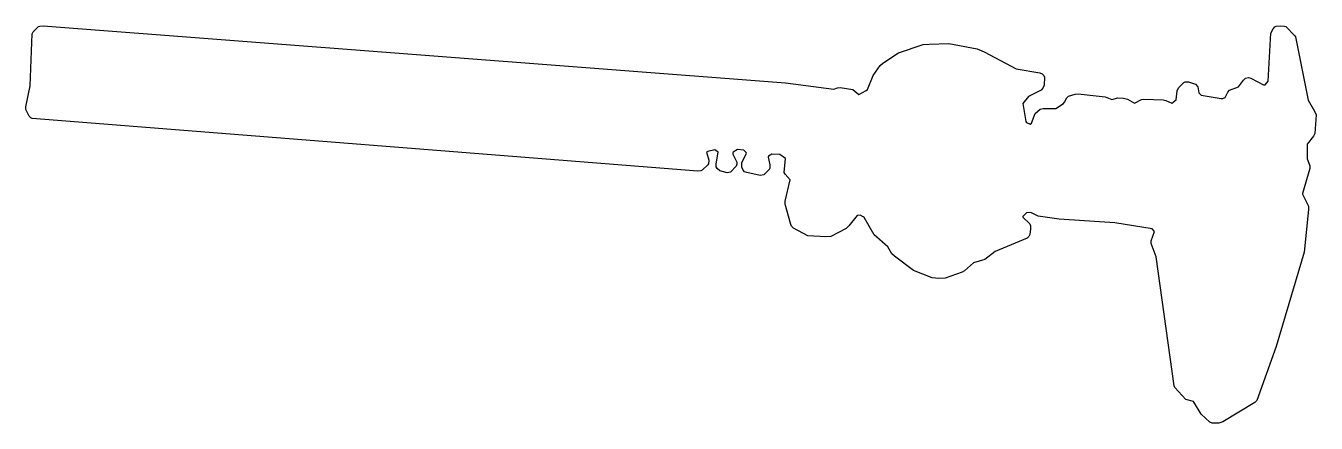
# Model space of a CAD drawing. Header units: millimetres. Extents: x 0 to 239, y 0 to 74.
import ezdxf

# ---------------------------------------------------------------- set-up
doc = ezdxf.new("R2010")
doc.units = ezdxf.units.MM
doc.layers.add('POCKET', color=7, linetype='Continuous')

msp = doc.modelspace()

# ---------------------------------------------------------------- linework, layer by layer
at = {"layer": 'POCKET'}
for p, q in [((0.8, 62.6), (1.2, 72.25)), ((1.2, 72.25), (1.35, 72.6)), ((1.35, 72.6), (2.35, 73.6)), ((2.35, 73.6), (2.6, 73.7)), ((2.6, 73.7), (3.2, 73.75)), ((3.2, 73.75), (140.85, 63.15)), ((230.3, 63.45), (230.8, 72.35)), ((230.8, 72.35), (231.2, 73.2)), ((231.2, 73.2), (231.55, 73.55)), ((231.55, 73.55), (231.8, 73.65)), ((231.8, 73.65), (232.6, 73.75)), ((232.6, 73.75), (233.3, 73.7)), ((233.3, 73.7), (233.55, 73.6)), ((233.55, 73.6), (235.25, 71.9)), ((235.25, 71.9), (235.35, 71.7)), ((161.8, 68.7), (166.35, 70.25)), ((166.35, 70.25), (167.45, 70.35)), ((167.45, 70.35), (171.1, 70.45)), ((171.1, 70.45), (176.35, 69.5)), ((176.35, 69.5), (177.65, 68.9)), ((235.35, 71.7), (237.7, 59.95)), ((158.85, 66.8), (161.8, 68.7)), ((177.65, 68.9), (183.6, 65.75)), ((157.05, 64.55), (158.4, 66.35)), ((158.4, 66.35), (158.85, 66.8)), ((183.6, 65.75), (188, 65)), ((188, 65), (188.4, 64.85)), ((188.4, 64.85), (188.7, 64.55)), ((0, 58.7), (0.8, 62.6)), ((140.85, 63.15), (149.8, 62)), ((149.8, 62), (150.45, 62.25)), ((150.45, 62.25), (150.95, 62.3)), ((150.95, 62.3), (153.3, 61.9)), ((156, 61.95), (157.05, 64.55)), ((188.75, 62.75), (188.55, 62.15)), ((188.7, 64.55), (188.85, 64.2)), ((188.85, 64.2), (188.75, 62.75)), ((213.45, 61.7), (213.65, 62.25)), ((213.65, 62.25), (214.65, 63.25)), ((214.65, 63.25), (214.9, 63.35)), ((214.9, 63.35), (215.55, 63.35)), ((215.55, 63.35), (216.85, 62.9)), ((216.85, 62.9), (217.25, 62.4)), ((217.25, 62.4), (217.45, 61.3)), ((223.15, 61.8), (224.8, 62.4)), ((224.8, 62.4), (225.75, 63.65)), ((225.75, 63.65), (226.1, 64)), ((226.1, 64), (226.65, 64.15)), ((226.65, 64.15), (227.1, 64.05)), ((227.1, 64.05), (229.45, 62.8)), ((229.45, 62.8), (229.75, 62.8)), ((229.75, 62.8), (230.3, 63.45)), ((153.3, 61.9), (154.4, 61)), ((154.4, 61), (155.8, 61.75)), ((155.8, 61.75), (156, 61.95)), ((185.85, 60.6), (184.85, 59.3)), ((188.2, 61.8), (185.85, 60.6)), ((188.55, 62.15), (188.2, 61.8)), ((192.55, 59.55), (192.95, 60.35)), ((192.95, 60.35), (193.3, 60.7)), ((193.3, 60.7), (194.5, 61.05)), ((194.5, 61.05), (195.1, 61.1)), ((195.1, 61.1), (200.1, 60.55)), ((200.1, 60.55), (201.3, 60.05)), ((201.3, 60.05), (202.4, 60.4)), ((202.4, 60.4), (203.5, 60.3)), ((203.5, 60.3), (204.2, 60.15)), ((204.2, 60.15), (205.5, 59.4)), ((205.5, 59.4), (206.8, 60.05)), ((206.8, 60.05), (207.25, 60.15)), ((207.25, 60.15), (210.85, 60)), ((210.85, 60), (211.3, 59.9)), ((211.3, 59.9), (212.45, 59.4)), ((212.45, 59.4), (213.25, 60)), ((213.25, 60), (213.45, 61.7)), ((217.45, 61.3), (217.9, 60.85)), ((217.9, 60.85), (221.6, 60.25)), ((221.6, 60.25), (221.9, 60.25)), ((221.9, 60.25), (222.3, 60.45)), ((222.3, 60.45), (222.8, 61.45)), ((222.8, 61.45), (223.15, 61.8)), ((237.7, 59.95), (238.9, 57.9)), ((0, 58.2), (0, 58.7)), ((0.6, 57), (0, 58.2)), ((184.85, 59.3), (185.35, 56)), ((186.4, 55.7), (187.1, 57.45)), ((187.1, 57.45), (188.05, 58.25)), ((188.05, 58.25), (188.6, 58.4)), ((188.6, 58.4), (190.95, 58.4)), ((190.95, 58.4), (192.35, 59.35)), ((192.35, 59.35), (192.55, 59.55)), ((238.9, 57.9), (239.2, 57.25)), ((0.95, 56.65), (0.6, 57)), ((1.2, 56.55), (0.95, 56.65)), ((124.55, 46.8), (1.2, 56.55)), ((185.35, 56), (185.5, 55.8)), ((185.5, 55.8), (186.15, 55.5)), ((186.15, 55.5), (186.4, 55.7)), ((239.2, 57.25), (238.95, 53.75)), ((238.7, 53.25), (237.55, 51.8)), ((238.95, 53.75), (238.7, 53.25)), ((126.4, 50.45), (126.2, 50.3)), ((126.2, 50.3), (126.6, 48.8)), ((127.7, 50.75), (126.4, 50.45)), ((128.35, 50.3), (127.7, 50.75)), ((128, 48.15), (128.35, 50.3)), ((131.15, 50.3), (131.05, 50.15)), ((131.95, 50.8), (131.15, 50.3)), ((133.1, 50.65), (131.95, 50.8)), ((133.55, 50.25), (133.1, 50.65)), ((133.6, 50.05), (133.55, 50.25)), ((237.55, 51.8), (237.5, 49.05)), ((126.45, 47.95), (125.4, 46.95)), ((126.55, 48.15), (126.45, 47.95)), ((126.6, 48.8), (126.55, 48.15)), ((128, 47.6), (128, 48.15)), ((131.05, 50.15), (131.05, 49.95)), ((131.05, 49.95), (131.8, 48.45)), ((131.8, 48.05), (131.65, 47.7)), ((131.8, 48.45), (131.8, 48.05)), ((132.7, 48.4), (133.6, 50.05)), ((132.75, 47.5), (132.7, 48.4)), ((137.65, 49.55), (137.6, 49.4)), ((137.6, 49.4), (137.95, 47.95)), ((138.3, 49.95), (137.65, 49.55)), ((137.95, 47.95), (137.9, 47.3)), ((139.75, 49.85), (138.3, 49.95)), ((140.8, 49.15), (139.75, 49.85)), ((140.6, 46.55), (140.8, 49.15)), ((237.5, 49.05), (238, 47.75)), ((125.15, 46.85), (124.55, 46.8)), ((125.4, 46.95), (125.15, 46.85)), ((128.15, 47.25), (128, 47.6)), ((128.65, 46.85), (128.15, 47.25)), ((130, 46.45), (128.65, 46.85)), ((130.6, 46.6), (130, 46.45)), ((131.65, 47.7), (130.6, 46.6)), ((132.95, 46.95), (132.75, 47.5)), ((133.25, 46.65), (132.95, 46.95)), ((133.65, 46.5), (133.25, 46.65)), ((136.15, 45.95), (133.65, 46.5)), ((136.8, 46.1), (136.15, 45.95)), ((137.8, 47.1), (136.8, 46.1)), ((137.9, 47.3), (137.8, 47.1)), ((140.75, 46.2), (140.6, 46.55)), ((141.7, 45.15), (140.75, 46.2)), ((238, 47.25), (236.65, 42.65)), ((238, 47.75), (238, 47.25)), ((140.75, 41.2), (141.7, 45.15)), ((140.75, 40.65), (140.75, 41.2)), ((236.65, 42.65), (236.65, 42.5)), ((236.65, 42.5), (237.75, 40.3)), ((141.8, 36.85), (140.75, 40.65)), ((154.1, 38.55), (152.55, 36.6)), ((154.65, 38.6), (154.1, 38.55)), ((155.25, 38.3), (154.65, 38.6)), ((155.4, 38.15), (155.25, 38.3)), ((185.5, 39.05), (184.85, 38.35)), ((184.85, 38.35), (184.85, 38.25)), ((186.3, 39.1), (185.5, 39.05)), ((187.65, 38.45), (186.3, 39.1)), ((191.55, 37.85), (187.65, 38.45)), ((237.75, 39.65), (236.95, 31.75)), ((237.75, 40.3), (237.75, 39.65)), ((141.95, 36.55), (141.8, 36.85)), ((142.3, 36.2), (141.95, 36.55)), ((144.95, 34.8), (142.3, 36.2)), ((152.1, 36.15), (149.25, 34.65)), ((152.55, 36.6), (152.1, 36.15)), ((157.25, 34.95), (155.4, 38.15)), ((184.85, 38.25), (186.1, 37)), ((186.1, 37), (186.25, 36.65)), ((186.25, 36.05), (186.1, 35)), ((186.25, 36.65), (186.25, 36.05)), ((201.85, 37.2), (191.55, 37.85)), ((208.8, 36.1), (201.85, 37.2)), ((209.25, 35.6), (208.8, 36.1)), ((148.35, 34.6), (144.95, 34.8)), ((149.25, 34.65), (148.35, 34.6)), ((159.8, 32.7), (157.25, 34.95)), ((185.65, 34.35), (179.7, 31.85)), ((185.95, 34.65), (185.65, 34.35)), ((186.1, 35), (185.95, 34.65)), ((208.6, 33.85), (209.25, 35.6)), ((208.6, 33.35), (208.6, 33.85)), ((160.55, 31.45), (159.8, 32.7)), ((161, 31), (160.55, 31.45)), ((179.7, 31.85), (177.8, 30.4)), ((209.55, 30.85), (208.6, 33.35)), ((236.95, 31.75), (231.8, 14.25)), ((164.55, 28.35), (161, 31)), ((175.7, 29.75), (174, 28.3)), ((177.8, 30.4), (175.7, 29.75)), ((212.85, 6.95), (209.55, 30.85)), ((168, 26.95), (164.55, 28.35)), ((169.25, 26.85), (168, 26.95)), ((170.4, 26.9), (169.25, 26.85)), ((173.6, 28.05), (170.4, 26.9)), ((174, 28.3), (173.6, 28.05)), ((231.8, 14.25), (228.2, 4.2)), ((213, 6.6), (212.85, 6.95)), ((215.05, 4.4), (213, 6.6)), ((216.45, 4), (215.05, 4.4)), ((217.85, 1.65), (216.45, 4)), ((227.85, 3.85), (221.9, 0.25)), ((228.2, 4.2), (227.85, 3.85)), ((219.5, 0.2), (217.85, 1.65)), ((219.9, 0), (219.5, 0.2)), ((221.15, 0), (219.9, 0)), ((221.9, 0.25), (221.15, 0))]:
    msp.add_line(p, q, dxfattribs=at)

doc.saveas('drawing.dxf')
